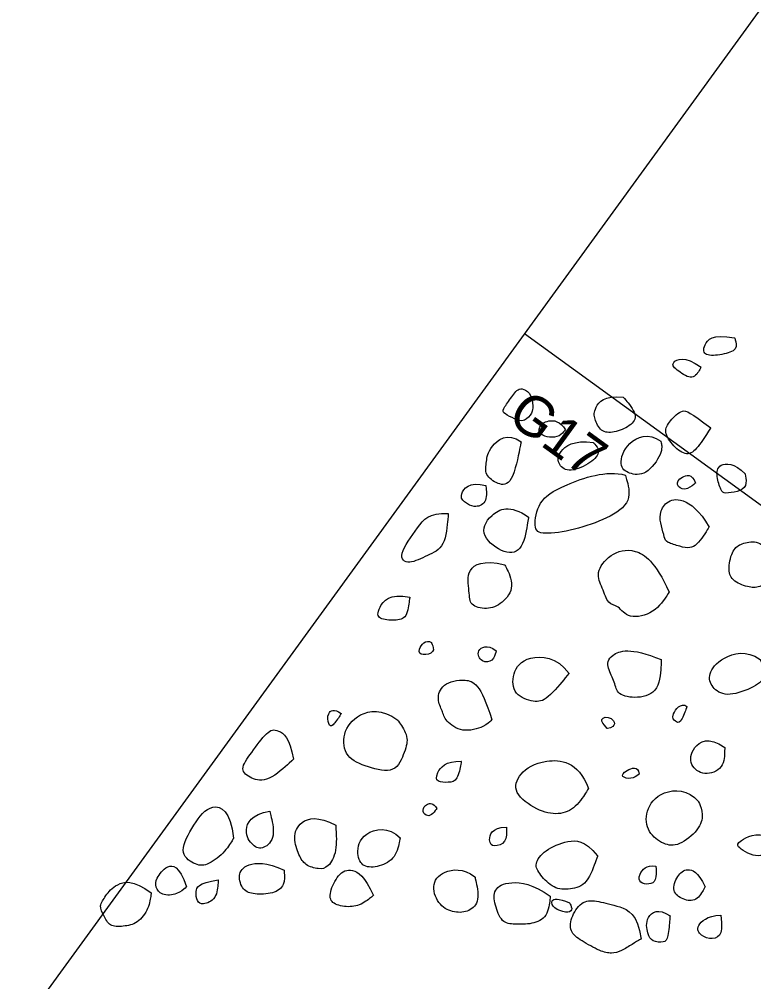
# Model space of a CAD drawing. Extents: x -823 to 4, y -30 to 727.
# Drawn here: x -528.082 to -527.174, y 154.19 to 155.38 of the extents above; entities that cross this region are included whole.
import ezdxf

# ---------------------------------------------------------------- set-up
doc = ezdxf.new("R2010")
doc.units = 0
for name, color, linetype in [('Cobbles n Brick', 7, 'Continuous'), ('Later village', 7, 'Continuous'), ('Quadrat Boundary', 7, 'Continuous'), ('Quadrat IDs', 7, 'Continuous'), ('River', 7, 'Continuous'), ('Road', 7, 'Continuous')]:
    doc.layers.add(name, color=color, linetype=linetype)

msp = doc.modelspace()

# ---------------------------------------------------------------- linework, layer by layer
at = {"layer": 'Cobbles n Brick'}
for points in [[(-527.1977, 154.9858), (-527.2259, 154.9911), (-527.2374, 154.9754), (-527.2359, 154.9627), (-527.213, 154.9648), (-527.1928, 154.9706), (-527.1977, 154.9858), (-527.1977, 154.9858), (-527.1977, 154.9858)], [(-527.2392, 154.9495), (-527.2596, 154.9643), (-527.2802, 154.9543), (-527.2679, 154.9454), (-527.2493, 154.9319), (-527.2392, 154.9495), (-527.2392, 154.9495), (-527.2392, 154.9495)], [(-527.4471, 154.9008), (-527.4475, 154.9164), (-527.4627, 154.9274), (-527.4715, 154.9153), (-527.4834, 154.8989), (-527.4853, 154.8934), (-527.4729, 154.8872), (-527.4607, 154.8808), (-527.4486, 154.8899), (-527.4471, 154.9008), (-527.4471, 154.9008), (-527.4471, 154.9008)], [(-527.3354, 154.9126), (-527.3595, 154.915), (-527.3722, 154.8975), (-527.3714, 154.8863), (-527.3635, 154.869), (-527.3474, 154.8679), (-527.326, 154.8765), (-527.3163, 154.8899), (-527.3354, 154.9126), (-527.3354, 154.9126), (-527.3354, 154.9126)], [(-527.2273, 154.8746), (-527.253, 154.8933), (-527.2616, 154.8995), (-527.2784, 154.8825), (-527.2861, 154.8702), (-527.2736, 154.8512), (-527.2565, 154.8388), (-527.2434, 154.8488), (-527.2273, 154.8746), (-527.2273, 154.8746), (-527.2273, 154.8746)], [(-527.4069, 154.8722), (-527.4134, 154.8831), (-527.4297, 154.8853), (-527.4406, 154.8751), (-527.4388, 154.8658), (-527.4266, 154.8621), (-527.4139, 154.8636), (-527.4069, 154.8722), (-527.4069, 154.8722), (-527.4069, 154.8722)], [(-527.4617, 154.8571), (-527.4792, 154.8698), (-527.5028, 154.8495), (-527.5043, 154.8328), (-527.5073, 154.8163), (-527.4904, 154.804), (-527.4727, 154.8027), (-527.4617, 154.8571), (-527.4617, 154.8571), (-527.4617, 154.8571)], [(-527.289, 154.8581), (-527.3042, 154.8691), (-527.3333, 154.8573), (-527.3413, 154.8266), (-527.3291, 154.8177), (-527.3074, 154.8144), (-527.2858, 154.8442), (-527.289, 154.8581), (-527.289, 154.8581), (-527.289, 154.8581)], [(-527.3723, 154.8562), (-527.3972, 154.86), (-527.4178, 154.8439), (-527.4158, 154.8282), (-527.4024, 154.8185), (-527.3735, 154.8313), (-527.3629, 154.8459), (-527.3723, 154.8562), (-527.3723, 154.8562), (-527.3723, 154.8562)], [(-527.3329, 154.8161), (-527.3557, 154.8228), (-527.4153, 154.802), (-527.4408, 154.784), (-527.4472, 154.7495), (-527.4367, 154.7419), (-527.3959, 154.7478), (-527.3543, 154.7621), (-527.3231, 154.7831), (-527.3329, 154.8161), (-527.3329, 154.8161), (-527.3329, 154.8161)], [(-527.1846, 154.8175), (-527.1982, 154.8315), (-527.2194, 154.8307), (-527.2204, 154.8146), (-527.2144, 154.7959), (-527.2106, 154.7931), (-527.1938, 154.7953), (-527.1821, 154.8016), (-527.1846, 154.8175), (-527.1846, 154.8175), (-527.1846, 154.8175)], [(-527.5053, 154.8032), (-527.5262, 154.8087), (-527.5402, 154.7894), (-527.5303, 154.7822), (-527.521, 154.7754), (-527.5032, 154.7803), (-527.5053, 154.8032), (-527.5053, 154.8032), (-527.5053, 154.8032)], [(-527.2461, 154.8063), (-527.2504, 154.8184), (-527.2647, 154.8139), (-527.2717, 154.8042), (-527.2595, 154.7954), (-527.2461, 154.8063), (-527.2461, 154.8063), (-527.2461, 154.8063)], [(-527.2293, 154.7518), (-527.241, 154.7726), (-527.2637, 154.7892), (-527.2833, 154.7835), (-527.2914, 154.7677), (-527.2883, 154.7534), (-527.2843, 154.7381), (-527.2825, 154.733), (-527.2645, 154.7275), (-527.2528, 154.7252), (-527.2442, 154.7299), (-527.2363, 154.7407), (-527.2293, 154.7518), (-527.2293, 154.7518), (-527.2293, 154.7518)], [(-527.4526, 154.7641), (-527.4754, 154.7806), (-527.5027, 154.7675), (-527.5134, 154.7405), (-527.4807, 154.7168), (-527.4589, 154.7223), (-527.4526, 154.7641), (-527.4526, 154.7641), (-527.4526, 154.7641)], [(-527.5518, 154.7685), (-527.5758, 154.7699), (-527.5881, 154.753), (-527.6156, 154.7151), (-527.601, 154.7045), (-527.5773, 154.7175), (-527.5554, 154.7256), (-527.5518, 154.7685), (-527.5518, 154.7685), (-527.5518, 154.7685)], [(-527.1496, 154.7093), (-527.1596, 154.7279), (-527.1706, 154.7359), (-527.1898, 154.7314), (-527.2002, 154.7251), (-527.2063, 154.7006), (-527.2022, 154.6854), (-527.1807, 154.6769), (-527.167, 154.6766), (-527.1517, 154.6873), (-527.1496, 154.7093), (-527.1496, 154.7093), (-527.1496, 154.7093)], [(-527.2786, 154.6715), (-527.2959, 154.709), (-527.3221, 154.728), (-527.3527, 154.7191), (-527.3704, 154.6946), (-527.3609, 154.677), (-527.3544, 154.6553), (-527.3416, 154.6558), (-527.3299, 154.6375), (-527.2965, 154.6444), (-527.2786, 154.6715), (-527.2786, 154.6715), (-527.2786, 154.6715)], [(-527.482, 154.7053), (-527.5088, 154.7114), (-527.5308, 154.7006), (-527.525, 154.6706), (-527.5261, 154.6545), (-527.5041, 154.6492), (-527.4846, 154.6564), (-527.4685, 154.6785), (-527.482, 154.7053), (-527.482, 154.7053), (-527.482, 154.7053)], [(-527.5994, 154.665), (-527.6246, 154.6708), (-527.6403, 154.6493), (-527.6389, 154.6376), (-527.617, 154.6359), (-527.6025, 154.6387), (-527.5994, 154.665), (-527.5994, 154.665), (-527.5994, 154.665)], [(-527.5725, 154.6089), (-527.5795, 154.614), (-527.5913, 154.5977), (-527.5843, 154.5926), (-527.5674, 154.5963), (-527.5725, 154.6089), (-527.5725, 154.6089), (-527.5725, 154.6089)], [(-527.4925, 154.5989), (-527.5042, 154.6074), (-527.5189, 154.5994), (-527.5107, 154.5836), (-527.496, 154.5855), (-527.4925, 154.5989), (-527.4925, 154.5989), (-527.4925, 154.5989)], [(-527.2885, 154.5879), (-527.3267, 154.604), (-527.3549, 154.5934), (-527.3556, 154.5778), (-527.3449, 154.5594), (-527.3441, 154.5445), (-527.3179, 154.5389), (-527.29, 154.5479), (-527.2885, 154.5879), (-527.2885, 154.5879), (-527.2885, 154.5879)], [(-527.1663, 154.5882), (-527.1832, 154.6004), (-527.2158, 154.5911), (-527.2315, 154.5696), (-527.2263, 154.5534), (-527.2094, 154.5411), (-527.1756, 154.5521), (-527.1566, 154.566), (-527.1663, 154.5882), (-527.1663, 154.5882), (-527.1663, 154.5882)], [(-527.4024, 154.5709), (-527.4176, 154.5917), (-527.4567, 154.5943), (-527.4736, 154.5709), (-527.4713, 154.5435), (-527.4447, 154.5348), (-527.4306, 154.537), (-527.4024, 154.5709), (-527.4024, 154.5709), (-527.4024, 154.5709)], [(-527.4981, 154.5137), (-527.5113, 154.558), (-527.5305, 154.5654), (-527.5603, 154.5584), (-527.5662, 154.5381), (-527.5585, 154.5245), (-527.5563, 154.5124), (-527.535, 154.4969), (-527.5054, 154.5049), (-527.4981, 154.5137), (-527.4981, 154.5137), (-527.4981, 154.5137)], [(-527.2567, 154.53), (-527.2643, 154.5355), (-527.2778, 154.5169), (-527.2708, 154.5118), (-527.265, 154.5075), (-527.2567, 154.53), (-527.2567, 154.53), (-527.2567, 154.53)], [(-527.684, 154.5212), (-527.6933, 154.528), (-527.7023, 154.522), (-527.6995, 154.5068), (-527.6955, 154.5039), (-527.684, 154.5212), (-527.684, 154.5212), (-527.684, 154.5212)], [(-527.6143, 154.5132), (-527.6341, 154.5276), (-527.6647, 154.5225), (-527.6835, 154.4966), (-527.6797, 154.4661), (-527.6517, 154.455), (-527.6166, 154.4458), (-527.6052, 154.4753), (-527.6, 154.4922), (-527.6143, 154.5132), (-527.6143, 154.5132), (-527.6143, 154.5132)], [(-527.355, 154.5026), (-527.3425, 154.5051), (-527.3493, 154.5189), (-527.3669, 154.5156), (-527.355, 154.5026), (-527.355, 154.5026), (-527.355, 154.5026)], [(-527.7431, 154.4648), (-527.7478, 154.4914), (-527.7636, 154.5028), (-527.775, 154.5005), (-527.7958, 154.4719), (-527.8106, 154.4515), (-527.7955, 154.4405), (-527.7751, 154.4355), (-527.7431, 154.4648), (-527.7431, 154.4648), (-527.7431, 154.4648)], [(-527.21, 154.4791), (-527.2304, 154.4939), (-527.2518, 154.4792), (-527.2539, 154.4567), (-527.2358, 154.4435), (-527.2104, 154.4527), (-527.21, 154.4791), (-527.21, 154.4791), (-527.21, 154.4791)], [(-527.3784, 154.4287), (-527.391, 154.4628), (-527.4364, 154.4665), (-527.4648, 154.447), (-527.473, 154.4235), (-527.4415, 154.4007), (-527.4153, 154.395), (-527.3936, 154.4041), (-527.3784, 154.4287), (-527.3784, 154.4287), (-527.3784, 154.4287)], [(-527.5356, 154.4622), (-527.5551, 154.4631), (-527.5681, 154.4453), (-527.5662, 154.4364), (-527.5513, 154.4357), (-527.5399, 154.438), (-527.5356, 154.4622), (-527.5356, 154.4622), (-527.5356, 154.4622)], [(-527.3156, 154.4464), (-527.3169, 154.4571), (-527.3338, 154.4504), (-527.3393, 154.4429), (-527.3251, 154.4395), (-527.3156, 154.4464), (-527.3156, 154.4464), (-527.3156, 154.4464)], [(-527.2424, 154.4124), (-527.2552, 154.4277), (-527.2896, 154.4276), (-527.3094, 154.4004), (-527.3057, 154.3735), (-527.2853, 154.3587), (-527.2671, 154.3566), (-527.2411, 154.3775), (-527.2358, 154.3971), (-527.2424, 154.4124), (-527.2424, 154.4124), (-527.2424, 154.4124)], [(-527.8172, 154.367), (-527.8208, 154.4013), (-527.8453, 154.4133), (-527.8664, 154.3843), (-527.8862, 154.3491), (-527.8655, 154.334), (-527.8511, 154.332), (-527.8286, 154.3484), (-527.8172, 154.367), (-527.8172, 154.367), (-527.8172, 154.367)], [(-527.5658, 154.404), (-527.5703, 154.411), (-527.5787, 154.4102), (-527.5848, 154.4018), (-527.5794, 154.3942), (-527.5724, 154.395), (-527.5658, 154.404), (-527.5658, 154.404), (-527.5658, 154.404)], [(-527.7724, 154.4006), (-527.7956, 154.3962), (-527.8061, 154.3752), (-527.7931, 154.3563), (-527.7804, 154.3527), (-527.7644, 154.3678), (-527.7724, 154.4006), (-527.7724, 154.4006), (-527.7724, 154.4006)], [(-527.6909, 154.3831), (-527.7131, 154.3951), (-527.7371, 154.3883), (-527.7439, 154.3676), (-527.7362, 154.3454), (-527.7291, 154.3333), (-527.7114, 154.3283), (-527.7001, 154.3303), (-527.6889, 154.3501), (-527.6909, 154.3831), (-527.6909, 154.3831), (-527.6909, 154.3831)], [(-527.6113, 154.3676), (-527.6256, 154.3821), (-527.6603, 154.3755), (-527.6657, 154.346), (-527.6576, 154.3306), (-527.6372, 154.331), (-527.6161, 154.3421), (-527.6113, 154.3676), (-527.6113, 154.3676), (-527.6113, 154.3676)], [(-527.4799, 154.3808), (-527.4986, 154.3804), (-527.5028, 154.3612), (-527.4959, 154.3562), (-527.4793, 154.3607), (-527.4799, 154.3808), (-527.4799, 154.3808), (-527.4799, 154.3808)], [(-527.1538, 154.368), (-527.1717, 154.3753), (-527.1951, 154.3618), (-527.1943, 154.3568), (-527.1852, 154.3502), (-527.1713, 154.3442), (-527.1602, 154.346), (-527.1538, 154.368), (-527.1538, 154.368), (-527.1538, 154.368)], [(-527.3672, 154.3451), (-527.3835, 154.3652), (-527.4039, 154.365), (-527.4336, 154.3523), (-527.4461, 154.335), (-527.439, 154.3225), (-527.4215, 154.3037), (-527.401, 154.3035), (-527.3796, 154.3089), (-527.3672, 154.3451), (-527.3672, 154.3451), (-527.3672, 154.3451)], [(-527.8755, 154.307), (-527.8847, 154.3337), (-527.9001, 154.3349), (-527.9137, 154.3163), (-527.914, 154.3071), (-527.907, 154.2956), (-527.8859, 154.2972), (-527.8755, 154.307), (-527.8755, 154.307), (-527.8755, 154.307)], [(-527.7547, 154.3277), (-527.7768, 154.338), (-527.8026, 154.3358), (-527.8127, 154.3218), (-527.8059, 154.3019), (-527.7927, 154.2974), (-527.7674, 154.2981), (-527.7533, 154.3082), (-527.7547, 154.3277), (-527.7547, 154.3277), (-527.7547, 154.3277)], [(-527.2951, 154.3326), (-527.3072, 154.3347), (-527.3174, 154.3208), (-527.3153, 154.3113), (-527.3032, 154.3096), (-527.2941, 154.3134), (-527.2951, 154.3326), (-527.2951, 154.3326), (-527.2951, 154.3326)], [(-527.6443, 154.2964), (-527.6552, 154.3199), (-527.6712, 154.3316), (-527.6883, 154.3233), (-527.6992, 154.2991), (-527.6972, 154.2866), (-527.6777, 154.281), (-527.6589, 154.2842), (-527.6443, 154.2964), (-527.6443, 154.2964), (-527.6443, 154.2964)], [(-527.5188, 154.3194), (-527.5336, 154.3302), (-527.5599, 154.3276), (-527.5739, 154.3083), (-527.5628, 154.2824), (-527.5439, 154.2744), (-527.5257, 154.2758), (-527.512, 154.289), (-527.5188, 154.3194), (-527.5188, 154.3194), (-527.5188, 154.3194)], [(-527.2343, 154.3071), (-527.2433, 154.3261), (-527.257, 154.3309), (-527.2689, 154.3215), (-527.276, 154.3008), (-527.262, 154.2907), (-527.2445, 154.2881), (-527.2343, 154.3071), (-527.2343, 154.3071), (-527.2343, 154.3071)], [(-527.9191, 154.2996), (-527.9418, 154.3162), (-527.9642, 154.3108), (-527.9753, 154.2956), (-527.9843, 154.2832), (-527.9773, 154.2718), (-527.9713, 154.2574), (-527.9537, 154.2578), (-527.9355, 154.261), (-527.9215, 154.2803), (-527.9191, 154.2996), (-527.9191, 154.2996), (-527.9191, 154.2996)], [(-527.8362, 154.3154), (-527.8616, 154.3117), (-527.8644, 154.3006), (-527.8625, 154.2886), (-527.8563, 154.2841), (-527.8376, 154.2911), (-527.8362, 154.3154), (-527.8362, 154.3154), (-527.8362, 154.3154)], [(-527.4257, 154.2953), (-527.4467, 154.3106), (-527.4778, 154.315), (-527.4966, 154.304), (-527.4946, 154.2853), (-527.4857, 154.2617), (-527.4705, 154.2608), (-527.4479, 154.2603), (-527.4285, 154.2691), (-527.4257, 154.2953), (-527.4257, 154.2953), (-527.4257, 154.2953)], [(-527.4019, 154.2873), (-527.4164, 154.2936), (-527.4263, 154.2904), (-527.422, 154.2802), (-527.4056, 154.2743), (-527.397, 154.2774), (-527.4019, 154.2873), (-527.4019, 154.2873), (-527.4019, 154.2873)], [(-527.3134, 154.2424), (-527.3177, 154.2737), (-527.3411, 154.2835), (-527.3671, 154.2893), (-527.3854, 154.2912), (-527.4, 154.2712), (-527.4023, 154.2509), (-527.3881, 154.2407), (-527.3631, 154.2266), (-527.3499, 154.2241), (-527.3377, 154.2273), (-527.3239, 154.2363), (-527.3134, 154.2424), (-527.3134, 154.2424), (-527.3134, 154.2424)], [(-527.2776, 154.2709), (-527.2917, 154.2812), (-527.3093, 154.2701), (-527.305, 154.2476), (-527.3003, 154.2391), (-527.2841, 154.2375), (-527.2798, 154.2433), (-527.2776, 154.2709), (-527.2776, 154.2709), (-527.2776, 154.2709)], [(-527.2148, 154.2719), (-527.2319, 154.271), (-527.247, 154.2578), (-527.24, 154.2463), (-527.2249, 154.2408), (-527.2122, 154.2478), (-527.2148, 154.2719), (-527.2148, 154.2719), (-527.2148, 154.2719)]]:
    msp.add_open_spline(points, degree=3, dxfattribs=at)
at = {"layer": 'Later village'}
msp.add_circle((-545.1062, 136.6973), 41.2492, dxfattribs=at)
at = {"layer": 'Quadrat Boundary'}
for p, q in [((-526.2921, 156.5954), (-530.3713, 150.9808)), ((-527.4576, 154.9912), (-520.2387, 149.7464))]:
    msp.add_line(p, q, dxfattribs=at)
at = {"layer": 'River'}
msp.add_open_spline([(-542.0663, -26.3327), (-524.2341, -14.7774), (-512.2509, 3.1974), (-512.2509, 3.1974), (-512.2509, 19.8884), (-508.3991, 31.729), (-496.1305, 46.1374), (-491.7081, 50.2745), (-486.1445, 50.2745), (-472.3067, 47.8493), (-461.6073, 47.8493), (-450.0521, 54.4116), (-441.778, 51.7849), (-435.9289, 41.1444), (-432.5901, 33.1312), (-420.6646, 25.0241), (-410.6785, 21.8856), (-400.4072, 21.8856), (-381.0057, 20.1737), (-360.3203, 26.736), (-353.0279, 31.4456), (-346.5828, 37.2612), (-342.3454, 49.4186), (-339.1435, 57.4875), (-326.2251, 73.2424), (-320.297, 79.5841), (-315.9537, 81.9445), (-305.9677, 98.2075), (-298.4068, 114.4705), (-292.5579, 127.595), (-287.1369, 139.1503), (-274.155, 160.977)], degree=2, dxfattribs=at)
at = {"layer": 'Road'}
for points in [[(-574.7508, 101.4934), (-563.6682, 106.1689), (-556.4637, 110.4468), (-551.6427, 113.9484), (-546.0604, 119.0232), (-542.2544, 122.7278), (-540.9857, 124.6562), (-537.7378, 128.6653), (-533.069, 133.2326), (-530.7854, 135.4655), (-527.5375, 137.9521), (-522.1582, 141.606), (-519.3671, 143.0777), (-517.1342, 145.1076), (-515.0028, 147.5435), (-513.2774, 149.6241), (-512.0594, 151.5526), (-512.0594, 154.1407), (-513.0236, 156.9318), (-516.0685, 158.911), (-519.2149, 159.9767), (-524.3911, 159.9767), (-526.6748, 159.9767), (-532.7645, 159.9767), (-539.9707, 159.9767), (-544.6903, 159.9767), (-550.374, 159.9767), (-553.6823, 159.9767), (-556.9712, 160.6364), (-560.3713, 160.0274), (-563.1117, 160.5349), (-566.42, 160.5349), (-568.7955, 161.0931), (-575.1389, 161.0931)], [(-574.9091, 98.3403), (-570.4052, 100.2471), (-566.2958, 101.8579), (-562.022, 104.2578), (-557.8797, 106.7563), (-555.0525, 109.1562), (-552.0279, 111.6876), (-548.5432, 114.219), (-546.3734, 115.797), (-544.7625, 117.1449), (-543.5133, 118.5257), (-542.79, 119.6434), (-540.3244, 121.4844), (-539.108, 123.0953), (-537.8259, 124.9363), (-537.267, 125.9554), (-534.7685, 128.0923), (-531.9083, 131.0511), (-530.5933, 132.4647), (-528.8838, 134.2071), (-525.6292, 137.0673), (-523.821, 138.4151), (-522.3745, 139.3356), (-519.0213, 141.3082), (-517.3446, 142.2615), (-516.0296, 143.3135), (-514.9776, 144.4313), (-513.6297, 145.8121), (-512.3805, 147.7517), (-511.2956, 149.8228), (-510.6052, 152.3871), (-509.356, 155.6746), (-507.9094, 158.5348), (-507.4492, 159.3566), (-506.7259, 160.0799), (-506.1013, 160.0799), (-503.8001, 160.0799), (-498.6386, 160.0799), (-495.3303, 160.0799), (-492.1951, 159.6196), (-489.6966, 159.1594), (-484.8639, 159.1594), (-482.4641, 158.8306), (-479.1108, 158.3375), (-475.626, 157.7786), (-471.2536, 157.7786), (-467.7688, 157.417), (-463.6266, 156.365), (-458.9254, 154.9842), (-454.3887, 153.8007), (-452.5805, 153.4391)]]:
    msp.add_open_spline(points, degree=2, dxfattribs=at)

# ---------------------------------------------------------------- texts
at = {"layer": 'Quadrat IDs'}
msp.add_text('G17', height=0.04957, rotation=324, dxfattribs=at).set_placement((-527.481, 154.884))

doc.saveas('drawing.dxf')
